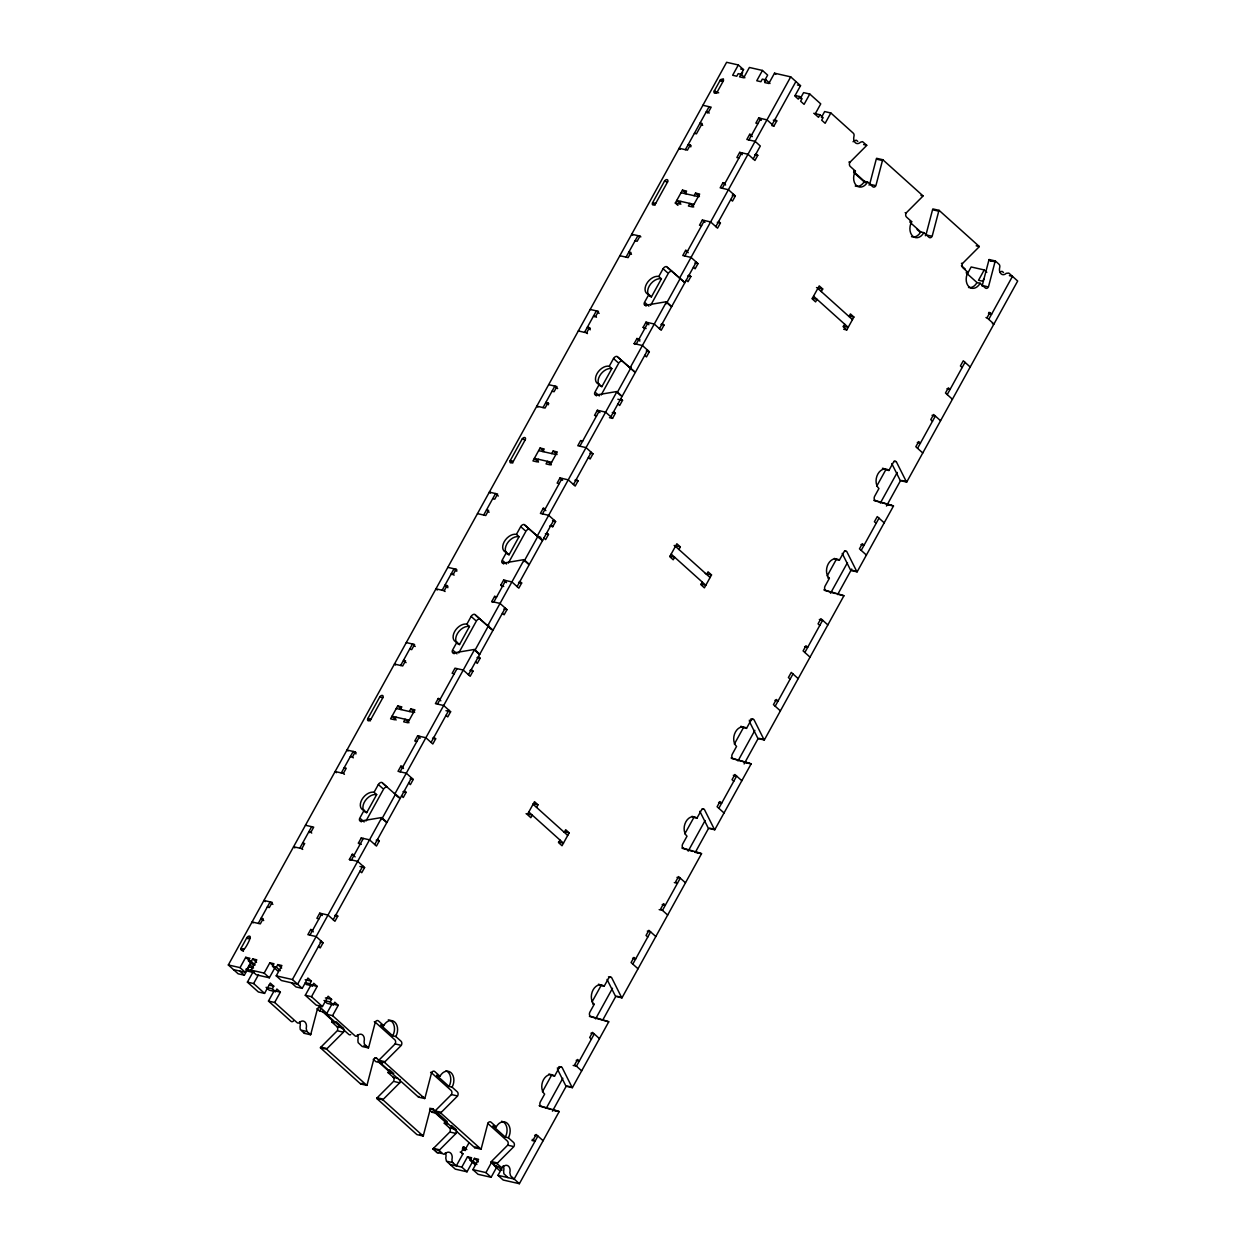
<?xml version="1.0" encoding="UTF-8"?>
<svg xmlns="http://www.w3.org/2000/svg" width="1246" height="1246" viewBox="0 0 1246 1246"><rect width="100%" height="100%" fill="white"/><g stroke="black" fill="none" stroke-linecap="round" stroke-linejoin="round"><path stroke-width="1.5" d="M299.538 1021.642A6.105 4.392 -77.2 0 1 300.006 1026.86L300.255 1029.492L304.351 1033.339L310.55 1034.756A3.053 2.196 -77.2 0 0 310.877 1033.946L317.465 1008.808A3.053 2.196 -77.2 0 1 320.611 1007.78L327.651 1014.119M375.108 1022.063L394.811 1039.787A3.053 2.196 -77.2 0 1 395.122 1043.93L378.784 1060.299A3.068 2.196 -77.2 0 0 378.301 1060.969L384.516 1062.386A3.068 2.196 -77.2 0 1 384.983 1061.701L401.321 1045.347A3.053 2.196 -77.2 0 0 401.01 1041.204L395.823 1036.532A10.669 7.678 -77.2 0 0 394.733 1022.047A10.669 7.678 -77.2 0 0 383.69 1025.614L378.488 1020.941A3.053 2.196 -77.2 0 0 375.342 1021.969L368.754 1047.107A3.053 2.196 -77.2 0 1 368.427 1047.917L362.228 1046.5L358.132 1042.637L357.882 1040.021A6.105 4.392 -77.2 0 0 357.415 1034.803M431.381 1072.697L451.099 1090.421A3.053 2.196 -77.2 0 1 451.41 1094.564L435.072 1110.918A3.068 2.196 -77.2 0 0 434.589 1111.603L440.788 1113.005A3.068 2.196 -77.2 0 1 441.271 1112.335L457.609 1095.966A3.053 2.196 -77.2 0 0 457.298 1091.839L452.096 1087.151A10.669 7.678 -77.2 0 0 451.021 1072.681A10.669 7.678 -77.2 0 0 439.978 1076.248L434.776 1071.576A3.053 2.196 -77.2 0 0 431.614 1072.588L425.042 1097.742A3.053 2.196 -77.2 0 1 424.699 1098.536L418.5 1097.134L378.301 1060.969M388.83 1070.859A10.669 7.678 -77.2 0 1 388.02 1072.588L393.222 1077.26A3.053 2.196 -77.2 0 1 393.534 1081.403L377.195 1097.757A3.068 2.196 -77.2 0 0 376.713 1098.442L416.912 1134.592L423.11 1136.009A3.053 2.196 -77.2 0 0 423.438 1135.199L430.026 1110.061A3.053 2.196 -77.2 0 1 433.172 1109.033L447.252 1121.696M869.038 185.093A3.053 2.196 -77.2 0 0 869.692 184.252L876.265 159.114A3.068 2.196 -77.2 0 1 876.608 158.304L882.807 159.722L923.006 195.871A3.053 2.196 -77.2 0 1 922.523 196.557L906.185 212.91A3.053 2.196 -77.2 0 0 906.496 217.053L911.683 221.726A10.669 7.678 -77.2 0 0 912.773 236.21A10.669 7.678 -77.2 0 0 923.816 232.644L929.018 237.316A3.053 2.196 -77.2 0 0 932.164 236.288L938.752 211.15A3.068 2.196 -77.2 0 1 939.079 210.34L932.88 208.939A3.068 2.196 -77.2 0 0 932.553 209.733L925.965 234.887A3.053 2.196 -77.2 0 1 925.326 235.728M882.807 159.722A3.068 2.196 -77.2 0 0 882.464 160.516L875.891 185.67A3.053 2.196 -77.2 0 1 872.73 186.682L867.543 182.009L864.444 181.309L853.65 171.605M981.957 285.957A3.053 2.196 -77.2 0 0 982.253 285.505L988.826 260.367A3.068 2.196 -77.2 0 1 989.168 259.557L995.367 260.975L999.012 264.261A3.053 2.196 -77.2 0 1 999.697 267.454A6.105 4.392 -77.2 0 0 1001.068 273.824A6.105 4.392 -77.2 0 0 1006.238 273.326L1008.824 273.076L1017.671 281.035L906.699 482.077L900.484 480.66A3.068 2.196 -77.2 0 1 900.048 480.115L891.778 463.605M995.367 260.975A3.068 2.196 -77.2 0 0 995.024 261.785L988.452 286.923A3.053 2.196 -77.2 0 1 985.29 287.935L980.104 283.263L976.989 282.562L966.211 272.858M240.743 948.782C242.425 955.853 250.025 939.609 249.963 938.425A2.29 1.48 -48 0 0 249.48 936.135A2.29 1.48 -48 0 0 246.848 937.724L240.743 948.782L243.344 951.134M248.857 966.943L253.514 968.002L250.041 964.887L244.356 975.197L238.142 973.796L228.329 964.965L726.62 62.3L738.333 64.963L743.535 69.636L739.563 76.847L743.706 77.797L749.391 67.471L762.459 70.446L767.645 75.118L764.405 81.021M379.734 697.012L367.866 718.506A2.29 1.48 -48 0 0 368.349 720.795A2.29 1.48 -48 0 0 370.965 719.207L382.834 697.713A2.29 1.48 -48 0 0 382.351 695.439A2.29 1.48 -48 0 0 379.734 697.012L382.834 697.713M522.105 439.106L510.237 460.599A2.29 1.48 -48 0 0 510.72 462.889A2.29 1.48 -48 0 0 513.336 461.316L525.205 439.822A2.29 1.48 -48 0 0 524.722 437.533A2.29 1.48 -48 0 0 522.105 439.106L525.205 439.822M664.476 181.215L652.608 202.709A2.29 1.48 -48 0 0 653.091 204.983A2.29 1.48 -48 0 0 655.708 203.41L667.576 181.916A2.29 1.48 -48 0 0 667.093 179.626A2.29 1.48 -48 0 0 664.476 181.215L667.576 181.916M720.406 79.884L714.301 90.942A2.29 1.48 -48 0 0 714.783 93.232A2.29 1.48 -48 0 0 717.4 91.643L723.505 80.585L723.365 78.856L720.609 79.573L721.714 81.052M258.265 923.379L270.117 901.886L272.89 904.394M299.788 848.168L311.656 826.674M341.311 772.941L353.179 751.447L355.951 753.939M400.636 665.489L412.488 643.995L415.261 646.487M442.159 590.261L454.027 568.768L456.799 571.26M483.682 515.034L495.55 493.541L498.322 496.048M543.007 407.582L554.859 386.089L557.632 388.581M584.53 332.355L596.382 310.861L599.155 313.353M626.053 257.143L637.921 235.65M685.378 149.676L709.099 106.689M294.881 847.919L293.589 846.75L301.859 848.635L304.694 843.48L302.638 843.012L303.494 843.791M309.662 832.608L308.806 831.83L310.861 832.297L313.712 827.142L305.441 825.257M336.404 772.707L335.112 771.539L343.382 773.408L346.217 768.252L344.161 767.785M350.328 756.602L352.4 757.085L355.235 751.914L356.107 752.693M437.253 590.028L435.96 588.844L444.215 590.729L447.065 585.573L447.937 586.352M452.033 574.702L451.177 573.923L453.233 574.39L456.083 569.235L456.955 570.014M548.785 403.673L547.913 402.894L545.063 408.049L536.792 406.165L537.836 407.099M578.331 330.953L586.586 332.822L589.436 327.667L590.308 328.446M594.404 316.811L593.548 316.032L595.604 316.5L598.454 311.344L590.183 309.46M640.849 236.896L639.977 236.117L637.127 241.272L635.071 240.805M691.156 145.766L690.284 144.988L687.434 150.143L679.163 148.274L680.207 149.209M707.557 113.028L706.248 111.844L708.32 112.327L711.17 107.156L702.9 105.287M228.329 964.965L240.042 967.628L245.742 957.302L249.87 958.252L248.452 960.822L253.654 965.494M738.333 64.963L732.648 75.274L736.775 76.224L738.208 73.639L740.996 74.277L744.89 77.782M233.532 969.637L245.244 972.301L250.944 961.974L245.742 957.302M248.452 960.822L251.24 961.46L252.658 958.875L256.801 959.825L251.1 970.136L256.302 974.808L269.354 977.783L275.055 967.472L269.852 962.784L264.168 973.11L251.1 970.136M741.012 75.492L742.647 72.548M400.418 709.457L401.835 706.871L397.708 705.937L390.59 718.833L394.717 719.767L396.135 717.198M542.789 451.55L544.206 448.981L540.079 448.03L532.961 460.927L537.088 461.877L538.506 459.291M677.917 205.372L675.316 203.036L682.45 190.14L686.577 191.074L685.16 193.66M280.366 992.159L274.167 990.757L268.466 1001.068L274.665 1002.469L280.366 992.159L276.892 989.044L275.475 991.629L269.276 990.212L266.099 987.362L272.298 988.763L273.731 986.178L270.257 983.063L264.557 993.389L258.358 991.972L247.409 982.128L253.109 971.818M680.877 201.385L679.459 203.97L675.316 203.036M247.409 982.128L253.623 983.53L258.498 974.699M762.459 70.446L756.758 80.756L760.901 81.706L762.318 79.121L766.103 79.978L770.012 83.498M409.373 711.497L410.791 708.912L414.934 709.862L407.816 722.758L403.673 721.808L405.106 719.238L409 722.742M551.744 453.591L553.162 451.005L557.305 451.955L550.187 464.851L546.044 463.901L547.461 461.332L551.371 464.836M694.115 195.684L695.533 193.114L699.66 194.049L692.542 206.945L688.415 206.011L689.832 203.425L693.742 206.929M277.765 970.977L272.562 966.304L273.995 963.734L269.852 962.784M272.562 966.304L276.347 967.176L277.78 964.591L281.908 965.525L276.223 975.852L281.409 980.524L297.607 984.2L321.343 941.213M766.103 79.978L764.686 82.563L768.813 83.498L774.514 73.187L790.712 76.863L800.524 85.694L794.823 96.02L798.297 99.135L799.714 96.549L802.05 98.652L800.633 101.238L804.091 104.353L809.791 94.042L820.74 103.885L815.04 114.196L818.513 117.311L819.93 114.741L823.108 117.591L821.675 120.177L825.148 123.292L830.848 112.981L853.261 133.151A3.053 2.196 -77.2 0 1 854.086 135.44L853.681 138.135A6.105 4.392 -77.2 0 0 855.862 143.119A6.105 4.392 -77.2 0 0 860.488 142.215L862.497 141.623L866.718 145.252A3.053 2.196 -77.2 0 1 866.235 145.922L849.897 162.292A3.053 2.196 -77.2 0 0 850.208 166.419L855.41 171.107A10.669 7.678 -77.2 0 0 856.485 185.576A10.669 7.678 -77.2 0 0 867.543 182.009M398.782 797.362L394.452 793.468A3.068 1.978 -48 0 0 394.982 793.702L400.184 798.39A3.068 1.978 -48 0 1 399.655 798.141L381.837 782.426A3.053 1.962 -48 0 0 378.348 784.528L374.065 792.269A10.669 6.884 -48 0 0 361.854 799.652A10.669 6.884 -48 0 0 364.097 810.321L359.829 818.061A3.053 1.962 -48 0 0 360.483 821.098L361.34 821.877M491.594 629.261L474.633 614.309A3.053 1.962 -48 0 0 471.144 616.427L466.876 624.153A10.669 6.884 -48 0 0 454.65 631.535A10.669 6.884 -48 0 0 456.908 642.22L452.641 649.945A3.053 1.962 -48 0 0 453.279 652.997L454.136 653.776M541.153 539.456L524.208 524.519A3.053 1.962 -48 0 0 520.703 526.622L516.436 534.363A10.669 6.884 -48 0 0 504.225 541.745A10.669 6.884 -48 0 0 506.468 552.414L502.2 560.155A3.053 1.962 -48 0 0 502.839 563.208L503.711 563.986M617.876 357.197L634.821 372.133A3.053 1.962 -48 0 0 635.351 372.367L617.004 356.418A3.053 1.962 -48 0 0 613.515 358.521L609.247 366.262A10.669 6.884 -48 0 0 597.021 373.644A10.669 6.884 -48 0 0 599.279 384.313L594.996 392.054A3.053 1.962 -48 0 0 595.65 395.091L596.507 395.87M667.435 267.392L684.397 282.344A3.053 1.962 -48 0 0 684.926 282.577L666.579 266.613A3.053 1.962 -48 0 0 663.074 268.731L658.807 276.456A10.669 6.884 -48 0 0 646.596 283.839A10.669 6.884 -48 0 0 648.839 294.508L644.571 302.248A3.053 1.962 -48 0 0 645.21 305.301L646.082 306.08M365.467 812.205A10.669 6.884 -48 0 0 366.698 812.657L376.666 794.605L374.065 792.269M456.737 642.78A10.669 6.884 -48 0 0 459.509 644.556L469.462 626.504L466.876 624.153M507.838 554.299A10.669 6.884 -48 0 0 509.069 554.75L519.037 536.699L516.436 534.363M599.279 384.313L601.88 386.649L611.833 368.598L609.247 366.262M648.683 295.084A10.669 6.884 -48 0 0 651.44 296.86L661.408 278.793L658.807 276.456M365.95 821.052L383.534 789.201A3.053 1.962 -48 0 1 387.023 787.098L382.693 783.204M458.762 652.951L476.346 621.1A3.053 1.962 -48 0 1 479.835 618.982L492.45 630.04A3.053 1.962 -48 0 0 492.98 630.274L487.793 625.601A3.053 1.962 -48 0 1 487.264 625.352M508.321 563.161L525.905 531.31A3.053 1.962 -48 0 1 529.394 529.192L542.026 540.234A3.053 1.962 -48 0 0 542.555 540.484L537.353 535.811A3.053 1.962 -48 0 1 536.824 535.562M601.133 395.044L618.701 363.193A3.053 1.962 -48 0 1 622.206 361.091M650.692 305.254L668.277 273.404A3.053 1.962 -48 0 1 671.765 271.285M312.777 929.983L310.721 929.5L307.871 934.671L316.141 936.54L323.072 942.786L320.222 947.941L318.493 946.384M336.046 914.564L337.775 916.122L334.94 921.292L328.01 915.047L319.739 913.178L316.889 918.333L318.96 918.8M350.266 860.223L349.394 859.444L352.244 854.289L354.316 854.756M359.284 843.885L358.412 843.106L361.262 837.951L369.532 839.835L376.463 846.065L379.298 840.91L377.569 839.352M402.956 766.633L400.885 766.165L398.035 771.321L406.305 773.205L413.236 779.435L410.386 784.606L408.657 783.033M433.92 737.258L435.664 738.816L432.814 743.987L425.883 737.741L417.612 735.872L414.762 741.027L416.834 741.495M440.321 698.944L438.249 698.476L435.415 703.632L443.685 705.501L450.616 711.746L447.766 716.902L446.021 715.344M492.637 602.316L491.765 601.538L494.615 596.382L496.671 596.85M501.655 585.994L500.783 585.199L503.633 580.044L511.904 581.929L518.834 588.159L521.669 583.003L519.94 581.446M545.327 508.742L543.256 508.259L540.406 513.43L548.676 515.299L555.607 521.544L552.757 526.7L549.657 525.983M576.291 479.367L578.035 480.925L575.185 486.08L568.254 479.835L559.984 477.966L557.133 483.121L559.205 483.588M613.671 411.663L615.399 413.22L612.549 418.376L605.618 412.146L597.348 410.261L594.513 415.416L596.569 415.884M635.008 344.41L634.136 343.631L636.986 338.476L639.914 339.722M644.011 328.087L643.154 327.309L646.004 322.153L654.259 324.022L661.19 330.268L664.04 325.097L662.311 323.539M687.699 250.835L685.627 250.368L682.777 255.523L691.047 257.408L697.978 263.638L695.128 268.793L693.399 267.236M718.662 221.461L720.406 223.018L717.556 228.174L710.625 221.944L702.355 220.059L699.504 225.215L701.576 225.682M725.063 183.131L722.992 182.664L720.157 187.819L728.412 189.704L735.342 195.934L732.508 201.089L730.763 199.531M756.042 153.756L757.77 155.314L754.92 160.469L747.989 154.239L739.719 152.355L736.884 157.526L738.94 157.993M751.759 134.77L749.687 134.303L746.837 139.459L755.107 141.343L760.309 146.016L753.191 158.912M775.028 119.367L776.756 120.924L773.906 126.08L766.975 119.85L758.705 117.981L755.855 123.136L757.926 123.603M309.942 935.139L321.795 913.645M351.465 859.911L363.318 838.418M400.106 771.804L419.684 736.339M437.471 704.099L457.048 668.635M493.837 602.005L505.689 580.511M542.477 513.897L562.055 478.433M579.842 446.193L599.419 410.728M636.208 344.114L648.06 322.621M684.848 255.991L704.426 220.526M722.213 188.286L741.791 152.837M748.908 139.941L760.776 118.448M276.223 975.852L292.405 979.527L381.774 817.656L386.976 822.329A3.053 1.962 -48 0 0 386.322 822.298L381.992 818.404M394.982 793.702L474.57 649.54L479.772 654.212A3.068 1.978 -48 0 0 479.118 654.197L474.788 650.303M487.793 625.601L524.145 559.75L529.332 564.422A3.068 1.978 -48 0 0 528.693 564.391L524.364 560.498M537.353 535.811L616.941 391.633L622.143 396.321A3.068 1.978 -48 0 0 621.489 396.29M671.22 306.485A3.068 1.978 -48 0 1 671.703 306.516L666.517 301.844L630.165 367.695A3.053 1.962 -48 0 1 629.619 367.461M790.712 76.863L679.724 277.905A3.053 1.962 -48 0 1 679.195 277.656M381.51 819.572L395.34 794.527M474.975 650.256L488.806 625.196M523.881 561.666L537.711 536.621L540.811 537.322M617.346 392.35L631.177 367.305M666.252 303.759L680.082 278.715M333.196 919.735L362.866 866.001M374.719 844.508L411.507 777.878M431.085 742.414L448.872 710.189M468.449 674.725L505.237 608.095M517.09 586.601L553.878 519.987M573.456 484.523L591.243 452.282M610.82 416.818L647.593 350.188M659.461 328.695L696.249 262.081M715.811 226.616L733.614 194.376M772.177 124.522L795.898 81.551M349.394 859.444L357.664 861.329L364.595 867.559L361.745 872.714L360.016 871.156M404.389 790.774L406.118 792.331L403.268 797.487L401.539 795.929M471.3 669.569L473.028 671.127L470.178 676.282L463.247 670.052L454.992 668.168L452.142 673.323L454.198 673.79M478.417 656.673L480.146 658.231L477.296 663.386L475.567 661.828M491.765 601.538L500.035 603.422L506.966 609.652L504.116 614.808L502.387 613.25M546.76 532.867L548.489 534.441L545.639 539.596L543.91 538.038M582.692 441.037L580.62 440.57L577.786 445.725L586.041 447.61L592.971 453.84L590.137 458.995L588.392 457.438M620.788 398.767L622.517 400.324L619.667 405.48L617.938 403.922M634.136 343.631L642.406 345.516L649.337 351.746L646.487 356.917L644.758 355.359M689.131 274.977L690.86 276.534L688.01 281.689L686.281 280.132M291.408 982.798L296.034 986.957L302.233 988.358L307.918 978.048L311.391 981.163L309.958 983.748L305.317 982.689M305.286 995.289L310.986 984.963L317.185 986.38L311.5 996.691L305.286 995.289L316.235 1005.133L322.434 1006.55L328.134 996.224L331.607 999.339L330.174 1001.924L323.976 1000.507M800.337 98.527L803.592 92.625L809.791 94.042M306.095 984.433L312.294 985.835L313.727 983.265L317.185 986.38M326.343 1014.228L332.043 1003.902L338.242 1005.32L332.542 1015.63L326.343 1014.228L348.771 1034.398A3.053 2.196 -77.2 0 0 350.733 1034.601M821.394 117.467L824.634 111.564L830.848 112.981M325.035 1001.473L327.153 1003.373L333.352 1004.774L334.785 1002.205L338.242 1005.32M536.543 807.377L537.961 804.791L534.503 801.676L527.37 814.573L530.843 817.688L532.26 815.118L526.061 813.7M678.914 549.47L680.332 546.901L676.858 543.77L669.741 556.666L673.214 559.781L674.631 557.211L669.99 556.152M821.27 291.564L822.703 288.994L819.229 285.879L812.112 298.775L815.585 301.89L817.002 299.305L812.361 298.246M559.984 840.053L558.566 842.623L562.024 845.738L569.142 832.842L565.684 829.727L564.251 832.312M702.355 582.147L700.937 584.732L704.395 587.847L711.513 574.951L708.055 571.836L706.622 574.406M844.726 324.24L843.308 326.826L846.766 329.941L853.884 317.045L850.426 313.93L848.993 316.5M460.179 1152.036L461.207 1152.27L464.057 1147.114L466.829 1149.606M461.207 1152.27L462.936 1153.827L456.301 1165.867L452.205 1162.004L451.955 1159.387A6.105 4.392 -77.2 0 0 450.585 1153.017A6.105 4.392 -77.2 0 0 445.429 1153.516A3.053 2.196 -77.2 0 1 442.844 1153.765L439.184 1150.479L432.985 1149.061A3.068 2.196 -77.2 0 1 433.468 1148.391L449.806 1132.022A3.053 2.196 -77.2 0 0 449.495 1127.895L444.292 1123.207A10.669 7.678 -77.2 0 0 445.102 1121.478M469.103 1142.66L465.163 1149.591L462.671 1150.011L462.515 1148.282L465.116 1150.619M450.102 1164.449L461.814 1167.113L467.499 1156.802L471.642 1157.736L470.209 1160.322L475.411 1164.994M445.289 1152.752A6.105 4.392 -77.2 0 1 445.757 1157.986L446.442 1161.163L455.288 1169.137L467.016 1171.801L472.701 1161.474L467.499 1156.802M470.209 1160.322L472.997 1160.961L474.43 1158.375L478.557 1159.31L472.873 1169.636L478.059 1174.308L491.126 1177.283L496.827 1166.957L491.625 1162.284L485.924 1172.595L472.873 1169.636M967.098 274.338L971.164 266.971L984.215 269.946L986.816 272.282M984.215 269.946L978.531 280.257L982.658 281.191L984.091 278.621M542.431 1091.776L551.48 1075.376L554.579 1076.077L558.862 1068.336A3.053 2.196 -77.2 0 1 562.008 1067.324L571.945 1087.119A3.068 2.196 -77.2 0 0 572.381 1087.68L608.733 1021.829A3.053 2.196 -77.2 0 0 608.188 1021.486L590.23 1016.206A3.053 2.196 -77.2 0 1 589.919 1012.063L594.186 1004.338A10.669 7.678 -77.2 0 1 593.112 989.854A10.669 7.678 -77.2 0 1 604.154 986.271L608.422 978.546A3.053 2.196 -77.2 0 1 611.584 977.518L621.52 997.33A3.068 2.196 -77.2 0 0 621.956 997.875L701.529 853.712A3.053 2.196 -77.2 0 0 700.984 853.37L682.247 847.919M591.99 1001.986L601.055 985.57L604.154 986.271M684.802 833.885L693.851 817.469L696.95 818.17L701.233 810.43A3.053 2.196 -77.2 0 1 704.379 809.417L714.316 829.213A3.068 2.196 -77.2 0 0 714.752 829.774L751.104 763.923A3.053 2.196 -77.2 0 0 750.544 763.58L731.044 757.957M734.361 744.08L743.426 727.664L746.525 728.38L750.793 720.64A3.053 2.196 -77.2 0 1 753.955 719.612L763.891 739.423A3.068 2.196 -77.2 0 0 764.328 739.984L843.9 595.806A3.053 2.196 -77.2 0 0 843.355 595.479L823.855 589.841M827.173 575.979L836.222 559.563L839.321 560.264L843.604 552.539A3.053 2.196 -77.2 0 1 846.75 551.511L856.687 571.322A3.068 2.196 -77.2 0 0 857.123 571.867L893.475 506.016A3.053 2.196 -77.2 0 0 892.915 505.674L874.194 500.222M876.732 486.174L885.797 469.773L888.896 470.474L893.164 462.733A3.053 2.196 -77.2 0 1 896.326 461.721L906.263 481.517A3.068 2.196 -77.2 0 0 906.699 482.077M539.113 1105.654L558.613 1111.276A3.053 2.196 -77.2 0 1 559.158 1111.619L519.38 1183.7L503.182 1180.024L497.979 1175.336L502.87 1166.505M554.579 1076.077A10.669 7.678 -77.2 0 0 543.536 1079.643A10.669 7.678 -77.2 0 0 544.627 1094.128L540.343 1101.869A3.053 2.196 -77.2 0 0 540.655 1105.996M696.95 818.17A10.669 7.678 -77.2 0 0 685.907 821.737A10.669 7.678 -77.2 0 0 686.998 836.222L682.715 843.963A3.053 2.196 -77.2 0 0 683.026 848.105M746.525 728.38A10.669 7.678 -77.2 0 0 735.483 731.947A10.669 7.678 -77.2 0 0 736.557 746.432L732.29 754.173A3.053 2.196 -77.2 0 0 732.601 758.3M839.321 560.264A10.669 7.678 -77.2 0 0 828.279 563.846A10.669 7.678 -77.2 0 0 829.353 578.315L825.086 586.056A3.053 2.196 -77.2 0 0 825.397 590.199M888.896 470.474A10.669 7.678 -77.2 0 0 877.854 474.041A10.669 7.678 -77.2 0 0 878.928 488.525L874.661 496.266A3.053 2.196 -77.2 0 0 874.972 500.394M546.324 1108.161L562.834 1078.242M595.604 1018.885L612.502 988.265M688.181 851.158L705.096 820.538M737.975 760.979L754.874 730.358M830.552 593.252L847.467 562.647M880.346 503.073L897.245 472.452M532.291 1139.405L533.319 1139.638L536.169 1134.483L543.1 1140.713M985.975 317.559L987.003 317.792L989.854 312.637L991.598 314.194L988.483 313.494M632.812 964.108L650.614 931.868L647.313 931.12M718.833 808.296L736.635 776.056L733.318 775.292M775.183 706.202L792.986 673.961M804.854 652.468L822.64 620.228L819.338 619.48M861.204 550.389L879.006 518.149M917.554 448.295L935.357 416.055L932.039 415.307M947.225 394.577L965.011 362.337M988.748 319.35L1012.468 276.363L1009.369 275.662M552.43 1111.167L566.198 1086.247M602.675 1020.163L615.82 996.348L621.956 997.875M695.268 852.435L708.413 828.621M744.111 763.954L758.191 738.442M837.639 594.529L851.719 569.017M886.482 506.047L900.562 480.535M980.104 283.263A10.669 7.678 -77.2 0 1 969.045 286.845A10.669 7.678 -77.2 0 1 967.971 272.36L962.769 267.688A3.053 2.196 -77.2 0 1 962.457 263.545L978.795 247.175A3.053 2.196 -77.2 0 0 979.278 246.506L939.079 210.34M382.522 1063.477L376.899 1058.415A3.053 2.196 -77.2 0 0 373.738 1059.427L367.165 1084.581A3.053 2.196 -77.2 0 1 366.822 1085.375L360.624 1083.973L320.424 1047.808A3.068 2.196 -77.2 0 1 320.907 1047.138L337.245 1030.769A3.053 2.196 -77.2 0 0 336.934 1026.642L331.748 1021.954A10.669 7.678 -77.2 0 0 332.542 1020.225M343.429 1028.371A3.053 2.196 -77.2 0 1 343.444 1032.186L327.106 1048.54A3.068 2.196 -77.2 0 0 326.639 1049.225L320.424 1047.808M399.95 1079.425A3.053 2.196 -77.2 0 1 399.732 1082.805L383.394 1099.174A3.068 2.196 -77.2 0 0 382.911 1099.844L376.713 1098.442M455.989 1129.624A3.053 2.196 -77.2 0 1 456.005 1133.439L439.667 1149.809A3.068 2.196 -77.2 0 0 439.184 1150.479M487.669 1123.316L507.371 1141.056A3.053 2.196 -77.2 0 1 507.683 1145.183L491.345 1161.552A3.068 2.196 -77.2 0 0 490.862 1162.222L494.522 1165.508A3.053 2.196 -77.2 0 0 496.484 1165.726M490.862 1162.222L497.061 1163.639A3.068 2.196 -77.2 0 1 497.543 1162.954L513.882 1146.6A3.053 2.196 -77.2 0 0 513.57 1142.457L508.384 1137.785L505.284 1137.084L493.151 1126.166A10.669 7.678 -77.2 0 1 493.618 1125.372M293.48 1020.988L292.857 1021.455A3.053 2.196 -77.2 0 1 290.894 1021.237L268.466 1001.068M1000.04 271.924L1002.049 271.332L1003.528 272.485M645.21 305.301L665.862 301.812A3.068 1.978 -48 0 1 666.517 301.844M595.65 395.091L616.287 391.618A3.068 1.978 -48 0 1 616.941 391.633M502.839 563.208L523.491 559.719A3.068 1.978 -48 0 1 524.145 559.75M453.279 652.997L473.916 649.524A3.068 1.978 -48 0 1 474.57 649.54M360.483 821.098L381.12 817.625A3.053 1.962 -48 0 1 381.774 817.656M740.622 68.982L743.535 69.636M797.424 84.993L800.524 85.694M795.073 95.49L799.714 96.549M723.334 80.897L720.235 80.196L721.527 81.364M813.731 113.324L819.93 114.741M773.314 120.146L776.756 120.924M863.618 144.552L866.718 145.252M771.835 125.612L773.906 126.08M877.309 159.348L882.464 160.516M848.869 162.058L849.897 162.292M694.38 133.338L696.452 133.82L702.152 123.494L700.081 123.027L702.682 125.363M853.853 170.749L855.41 171.107M754.671 154.613L757.77 155.314M920.934 195.404L923.006 195.871M869.692 184.252L874.863 185.436M690.284 144.988L688.213 144.52L690.814 146.857M933.581 209.982L938.752 211.15M905.157 212.677L906.185 212.91M910.141 221.383L911.683 221.726M909.938 222.24L920.716 231.927L923.816 232.644M976.179 245.805L979.278 246.506M925.965 234.887L931.136 236.055M732.243 195.233L735.342 195.934M989.854 260.601L995.024 261.785M681.001 192.709L698.227 196.619M961.429 263.311L962.457 263.545M693.96 204.36L676.734 200.45L680.892 204.188M966.413 272.002L967.971 272.36M655.708 203.41L652.608 202.709L655.209 205.045M717.291 222.318L720.406 223.018M982.253 285.505L987.424 286.689M988.826 312.403L989.854 312.637M639.977 236.117L631.706 234.232L632.75 235.167M992.392 323.68L993.934 324.022L987.003 317.792M816.504 287.577L822.703 288.994M694.879 262.937L697.978 263.638M619.854 255.726L628.124 257.611L630.959 252.455L628.903 251.972L631.488 254.324M687.761 275.833L690.86 276.534M849.242 315.986L853.884 317.045M843.231 326.234L848.199 327.355L813.545 296.19M843.667 329.24L846.766 329.941M946.96 388.705L950.059 389.406L948.331 387.849L945.48 393.02L952.411 399.25M660.941 324.396L664.04 325.097M643.154 327.309L646.082 328.555M589.436 327.667L587.38 327.2L590.261 329.801M646.238 351.045L649.337 351.746M917.305 442.439L920.405 443.14L918.676 441.582L915.826 446.738L922.756 452.983M894.005 461.191L895.547 461.534M617.876 399.265L622.517 400.324M548.661 384.671L556.931 386.556L554.081 391.711L552.025 391.244M612.3 412.519L615.399 413.22M901.606 480.458L906.263 481.517M547.913 402.894L545.841 402.427L548.442 404.763M609.45 417.675L612.549 418.376M874.147 500.58L891.373 505.331M893.475 506.016L887.277 504.614A3.053 2.196 -77.2 0 0 886.716 504.272M589.872 453.139L592.971 453.84M538.63 450.616L555.856 454.525M551.589 462.266L534.363 458.357L538.521 462.095M513.336 461.316L510.237 460.599L512.838 462.936M860.955 544.518L864.054 545.234L862.325 543.677L859.475 548.832L866.406 555.062M574.936 480.208L578.035 480.925M844.43 550.981L845.972 551.339M852.03 570.263L856.687 571.322M857.123 571.867L850.925 570.466A3.068 2.196 -77.2 0 1 850.488 569.905L842.203 553.395M492.7 498.712L494.771 499.179L497.606 494.023L489.335 492.139L490.379 493.073M827.811 577.973L829.353 578.315M674.133 545.483L680.332 546.901M552.508 520.828L555.607 521.544M843.9 595.806L837.156 594.062A3.053 2.196 -77.2 0 1 837.701 594.404M477.483 513.632L485.753 515.517L488.588 510.346L486.532 509.879L489.133 512.215M545.39 533.724L548.489 534.441M705.314 573.534L711.513 574.951M700.859 584.14L705.828 585.262L671.173 554.096M804.589 646.612L807.688 647.313L805.96 645.755L803.109 650.91L810.04 657.156M518.57 582.303L521.669 583.003M447.812 567.366L456.083 569.235M500.783 585.199L503.711 586.461M447.065 585.573L445.009 585.106L447.89 587.707M503.867 608.951L506.966 609.652M774.934 700.345L778.034 701.046L776.305 699.489L773.455 704.644L780.385 710.874M750.855 718.911L753.176 719.44M477.047 657.514L480.146 658.231M749.251 720.281L750.793 720.64M406.289 642.578L414.56 644.462L411.71 649.618L409.654 649.15M469.929 670.41L473.028 671.127M759.235 738.364L763.891 739.423M764.328 739.984L758.129 738.567A3.068 2.196 -77.2 0 1 757.693 738.021L749.407 721.512M749.002 763.222L731.776 758.471M751.104 763.923L744.906 762.505A3.053 2.196 -77.2 0 0 744.501 762.24M445.959 710.687L450.616 711.746M396.259 708.507L413.485 712.432M409.218 720.172L391.992 716.248L396.15 719.986M370.965 719.207L367.866 718.506L370.467 720.842M718.584 802.424L721.683 803.125L719.954 801.567L717.104 806.738L724.035 812.968M432.564 738.115L435.664 738.816M702.059 808.888L703.616 809.23M709.659 828.169L714.316 829.213M714.752 829.774L708.553 828.356A3.068 2.196 -77.2 0 1 708.117 827.811L699.831 811.302M355.235 751.914L346.98 750.045L348.008 750.98M533.304 803.732L537.961 804.791M410.136 778.734L413.236 779.435M699.427 853.027L694.785 851.968A3.053 2.196 -77.2 0 1 695.33 852.311L701.529 853.712M403.019 791.631L406.118 792.331M564.5 831.798L569.142 832.842M558.488 842.031L563.457 843.168L528.802 811.987M676.967 877.386L680.269 878.134L662.483 910.374L659.165 909.627M674.32 882.589L677.435 883.289L675.69 881.732L678.54 876.577L685.471 882.807M662.218 904.518L665.333 905.219L663.588 903.662L660.738 908.817L667.669 915.047M376.199 840.209L379.298 840.91M358.412 843.106L361.34 844.352M359.938 866.5L364.595 867.559M632.563 958.236L635.662 958.953L633.934 957.395L631.083 962.551L638.014 968.781M608.484 976.817L610.805 977.347M334.676 915.421L337.775 916.122M267.283 907.057L269.338 907.524L272.189 902.369L263.918 900.484L265.227 901.652M616.863 996.27L621.52 997.33M592.644 1003.98L594.186 1004.338M319.973 942.069L323.072 942.786M249.963 938.425L246.848 937.724L248.156 938.892M608.733 1021.829L589.42 1016.378M244.029 949.172L240.93 948.471L243.515 950.807M590.947 1033.199L594.264 1033.946L576.462 1066.187L573.16 1065.439M305.192 979.745L311.391 981.163M269.074 985.134L273.731 986.178M325.393 997.937L331.607 999.339M576.213 1060.33L579.312 1061.031L577.583 1059.474L574.733 1064.629L581.664 1070.875M318.555 1007.313L320.611 1007.78M374.298 1021.736L375.342 1021.969M317.014 1008.715L319.615 1011.051L322.714 1011.752L334.847 1022.67L331.748 1021.954M383.69 1025.614L380.591 1024.913L392.724 1035.831L395.823 1036.532M558.909 1066.607L561.245 1067.137M557.305 1067.978L558.862 1068.336M336.934 1026.642L342.105 1027.81M338.273 1031.003L343.444 1032.186M395.122 1043.93L400.293 1045.114M567.288 1086.06L571.945 1087.119M572.381 1087.68L566.182 1086.263A3.068 2.196 -77.2 0 1 565.746 1085.718L557.46 1069.208M301.719 1030.286L306.89 1031.47L310.55 1034.756M308.821 1033.479L310.877 1033.946M363.598 1045.939L367.726 1046.874M374.828 1057.947L376.899 1058.415M320.907 1047.138L326.078 1048.307M379.828 1060.533L384.983 1061.701M430.586 1072.354L431.614 1072.588M388.02 1072.588L391.119 1073.289L378.986 1062.386L375.887 1061.67L373.286 1059.334M437.346 1074.753A10.669 7.678 -77.2 0 0 436.863 1075.547L439.978 1076.248M552.414 1109.875L557.055 1110.934M436.863 1075.547L448.996 1086.45L452.096 1087.151M559.158 1111.619L552.959 1110.202A3.053 2.196 -77.2 0 0 552.554 1109.937M393.222 1077.26L398.377 1078.444M394.561 1081.637L399.732 1082.805M451.41 1094.564L456.566 1095.732M361.994 1083.397L364.066 1083.864M421.942 1097.025L423.998 1097.492M429.73 1108.255L433.172 1109.033M377.195 1097.757L382.351 1098.941M436.1 1111.152L441.271 1112.335M534.596 1135.293L537.898 1136.041L514.177 1179.028L497.979 1175.336M429.574 1109.968L432.175 1112.304L435.275 1113.005L447.392 1123.923L444.292 1123.207M493.151 1126.166L496.251 1126.867A10.669 7.678 -77.2 0 1 507.293 1123.3A10.669 7.678 -77.2 0 1 508.384 1137.785M531.964 1140.495L535.064 1141.196L533.319 1139.638M449.495 1127.895L454.665 1129.063M450.834 1132.256L456.005 1133.439M507.683 1145.183L512.854 1146.367M419.995 1134.421L423.438 1135.199M478.557 1147.737L475.115 1146.959A3.053 2.196 -77.2 0 1 474.788 1147.753L480.987 1149.17A3.053 2.196 -77.2 0 0 481.314 1148.36L487.902 1123.222A3.053 2.196 -77.2 0 1 491.049 1122.194L496.251 1126.867M463.029 1146.881L464.057 1147.114M461.908 1153.594L462.936 1153.827M433.468 1148.391L438.639 1149.56M492.372 1161.786L497.543 1162.954M432.985 1149.061L436.645 1152.348L441.816 1153.531M447.47 1161.397L452.641 1162.58M824.587 590.37L835.35 593.532M682.216 848.277L692.978 851.439M539.845 1106.168L550.607 1109.345M857.778 141.374L856.298 140.206L854.289 140.798A6.105 4.392 -77.2 0 1 853.043 141.733M989.168 259.557L990.975 261.208M774.514 73.187L775.806 74.355M961.398 265.632L965.307 269.136M853.635 172.384L865.129 182.726M917.087 229.466L919.969 232.052M758.705 117.981L761.306 120.317M718.708 92.811L714.301 90.942L716.902 93.279M749.687 134.303L752.288 136.639M708.32 112.327L709.192 113.106M739.719 152.355L742.32 154.691M970.213 367.009L963.283 360.779L960.432 365.935L962.161 367.492M722.992 182.664L725.593 185M817.812 288.449L852.466 319.63M695.533 193.114L699.427 196.619M940.559 420.743L933.628 414.497L930.778 419.668L932.506 421.226M682.45 190.14L686.344 193.644M702.355 220.059L704.956 222.395M685.627 250.368L688.228 252.704M663.074 268.731L667.42 272.625M666.719 302.591L671.064 306.5M648.839 294.508L651.44 296.86M645.444 303.027L648.901 306.142M884.193 522.822L877.262 516.592L874.412 521.747L876.156 523.304M646.004 322.153L648.886 324.739M636.986 338.476L639.868 341.077M595.604 316.5L596.476 317.278M586.586 332.822L587.458 333.601M613.515 358.521L617.845 362.415M617.159 392.397L620.617 395.512M595.868 392.833L599.342 395.948M597.348 410.261L599.949 412.597M827.842 624.916L820.912 618.67L818.061 623.841L819.79 625.399M675.441 546.355L710.095 577.521M553.162 451.005L557.055 454.525M798.188 678.634L791.257 672.404L788.407 677.559L790.135 679.117M540.079 448.03L543.972 451.55M559.984 477.966L562.585 480.302M543.256 508.259L545.857 510.611M551.028 525.142L552.757 526.7M525.064 525.298L529.394 529.192M520.719 526.622L525.049 530.516M506.468 552.414L509.069 554.75M503.073 560.934L506.53 564.049M741.822 780.728L734.891 774.498L732.056 779.653L733.785 781.211M503.633 580.044L506.515 582.645M494.615 596.382L495.472 597.161M453.233 574.39L454.105 575.169M475.505 615.088L479.835 618.982M444.215 590.729L445.087 591.507M471.144 616.427L475.474 620.321M456.908 642.22L459.509 644.556M453.497 650.724L456.971 653.839M406.071 662.67L403.47 660.318L405.542 660.801L402.692 665.956L394.437 664.071L395.465 665.006M438.249 698.476L440.85 700.813M533.07 804.262L567.724 835.427M410.791 708.912L414.684 712.416M655.817 936.54L648.886 930.31L646.035 935.466L647.764 937.023M397.708 705.937L401.601 709.441M417.612 735.872L420.214 738.208M400.885 766.165L403.486 768.502M352.4 757.085L353.257 757.864M378.348 784.528L382.678 788.422M343.382 773.408L344.41 774.342M364.097 810.321L366.698 812.657M360.701 818.84L364.159 821.955M599.451 1038.634L592.52 1032.389L589.685 1037.56L591.414 1039.117M361.262 837.951L362.119 838.729M352.244 854.289L355.126 856.89M310.861 832.297L311.734 833.076M301.859 848.635L302.716 849.414M319.739 913.178L322.34 915.514M310.721 929.5L313.322 931.852M263.7 920.56L261.115 918.224L263.171 918.691L260.321 923.862L252.066 921.978L253.094 922.912M309.958 983.748L312.294 985.835M330.174 1001.924L333.352 1004.774M277.78 964.591L281.674 968.095M292.405 979.527L302.233 988.358M311.5 996.691L322.434 1006.55M332.542 1015.63L354.97 1035.8A3.053 2.196 -77.2 0 0 356.932 1036.018L358.786 1034.632A6.105 4.392 -77.2 0 1 363.209 1035.582A6.105 4.392 -77.2 0 1 364.081 1041.438L364.33 1044.055L368.427 1047.917M384.516 1062.386L424.699 1098.536M440.788 1113.005L480.987 1149.17M497.061 1163.639L500.721 1166.926A3.053 2.196 -77.2 0 0 503.306 1166.677A6.105 4.392 -77.2 0 1 508.477 1166.178A6.105 4.392 -77.2 0 1 509.832 1172.548L510.517 1175.741L519.38 1183.7M276.347 967.176L280.257 970.681M502.013 1170.165L498.12 1166.661L494.335 1165.804L499.537 1170.477M336.109 1021.72L343.133 1028.043M389.562 1069.816L393.783 1073.6M451.473 1125.496L455.693 1129.297M434.589 1111.603L474.788 1147.753M507.979 1177.61L503.882 1173.763L503.633 1171.131A6.105 4.392 -77.2 0 0 503.166 1165.913M252.658 958.875L256.551 962.379M474.43 1158.375L478.324 1161.879M462.687 1147.971L465.288 1150.307M251.24 961.46L255.134 964.965M264.168 973.11L269.354 977.783M472.997 1160.961L476.906 1164.465M485.924 1172.595L491.126 1177.283M272.298 988.763L275.475 991.629M240.042 967.628L245.244 972.301M461.814 1167.113L467.016 1171.801M239.73 971.039L244.356 975.197M253.623 983.53L264.557 993.389M274.665 1002.469L297.093 1022.655A3.053 2.196 -77.2 0 0 299.056 1022.857L300.909 1021.471A6.105 4.392 -77.2 0 1 305.332 1022.421A6.105 4.392 -77.2 0 1 306.204 1028.277L306.89 1031.47M326.639 1049.225L366.822 1085.375M382.911 1099.844L423.11 1136.009M607.036 979.418L615.322 995.912A3.068 2.196 -77.2 0 0 615.758 996.473M364.907 811.862A10.669 6.884 -48 0 1 365.218 800.742A10.669 6.884 -48 0 1 376.666 794.605M456.363 642.173A10.669 6.884 -48 0 1 458.98 631.364A10.669 6.884 -48 0 1 469.462 626.504M507.278 553.956A10.669 6.884 -48 0 1 506.312 552.99M505.923 552.383A10.669 6.884 -48 0 1 508.539 541.574A10.669 6.884 -48 0 1 519.037 536.699M601.88 386.649A10.669 6.884 -48 0 1 599.622 375.981A10.669 6.884 -48 0 1 611.833 368.598M648.294 294.477A10.669 6.884 -48 0 1 650.91 283.667A10.669 6.884 -48 0 1 661.408 278.793M304.678 1032.545A3.053 2.196 -77.2 0 1 304.351 1033.339M360.888 1083.366A3.053 2.196 -77.2 0 1 360.624 1083.973M439.231 1152.098A3.053 2.196 -77.2 0 1 436.645 1152.348M432.175 1112.304A10.669 7.678 -77.2 0 1 433.172 1110.747M435.275 1113.005A10.669 7.678 -77.2 0 1 435.742 1112.226M378.986 1062.386A10.669 7.678 -77.2 0 1 379.469 1061.592M319.615 1011.051A10.669 7.678 -77.2 0 1 320.627 1009.494M322.714 1011.752A10.669 7.678 -77.2 0 1 323.181 1010.958M598.469 984.2A10.669 7.678 -77.2 0 1 601.055 985.57M548.91 1073.99A10.669 7.678 -77.2 0 1 551.48 1075.376M388.3 1019.851A10.669 7.678 -77.2 0 1 392.724 1035.831M418.843 1096.324A3.053 2.196 -77.2 0 1 418.5 1097.134M446.052 1070.812A10.669 7.678 -77.2 0 1 448.996 1086.45M501.608 1121.229A10.669 7.678 -77.2 0 1 505.284 1137.084M740.84 726.293A10.669 7.678 -77.2 0 1 743.426 727.664M691.997 816.317A10.669 7.678 -77.2 0 1 693.851 817.469M864.444 181.309A10.669 7.678 -77.2 0 1 856.734 186.37M855.971 186.246A10.669 7.678 -77.2 0 1 855.254 186.028M920.716 231.927A10.669 7.678 -77.2 0 1 911.527 236.662M976.989 282.562A10.669 7.678 -77.2 0 1 968.531 287.514M882.448 468.278A10.669 7.678 -77.2 0 1 885.797 469.773M834.368 558.41A10.669 7.678 -77.2 0 1 836.222 559.563M252.081 970.587L245.883 969.17L248.219 971.273L254.418 972.674L252.081 970.587"/></g></svg>
